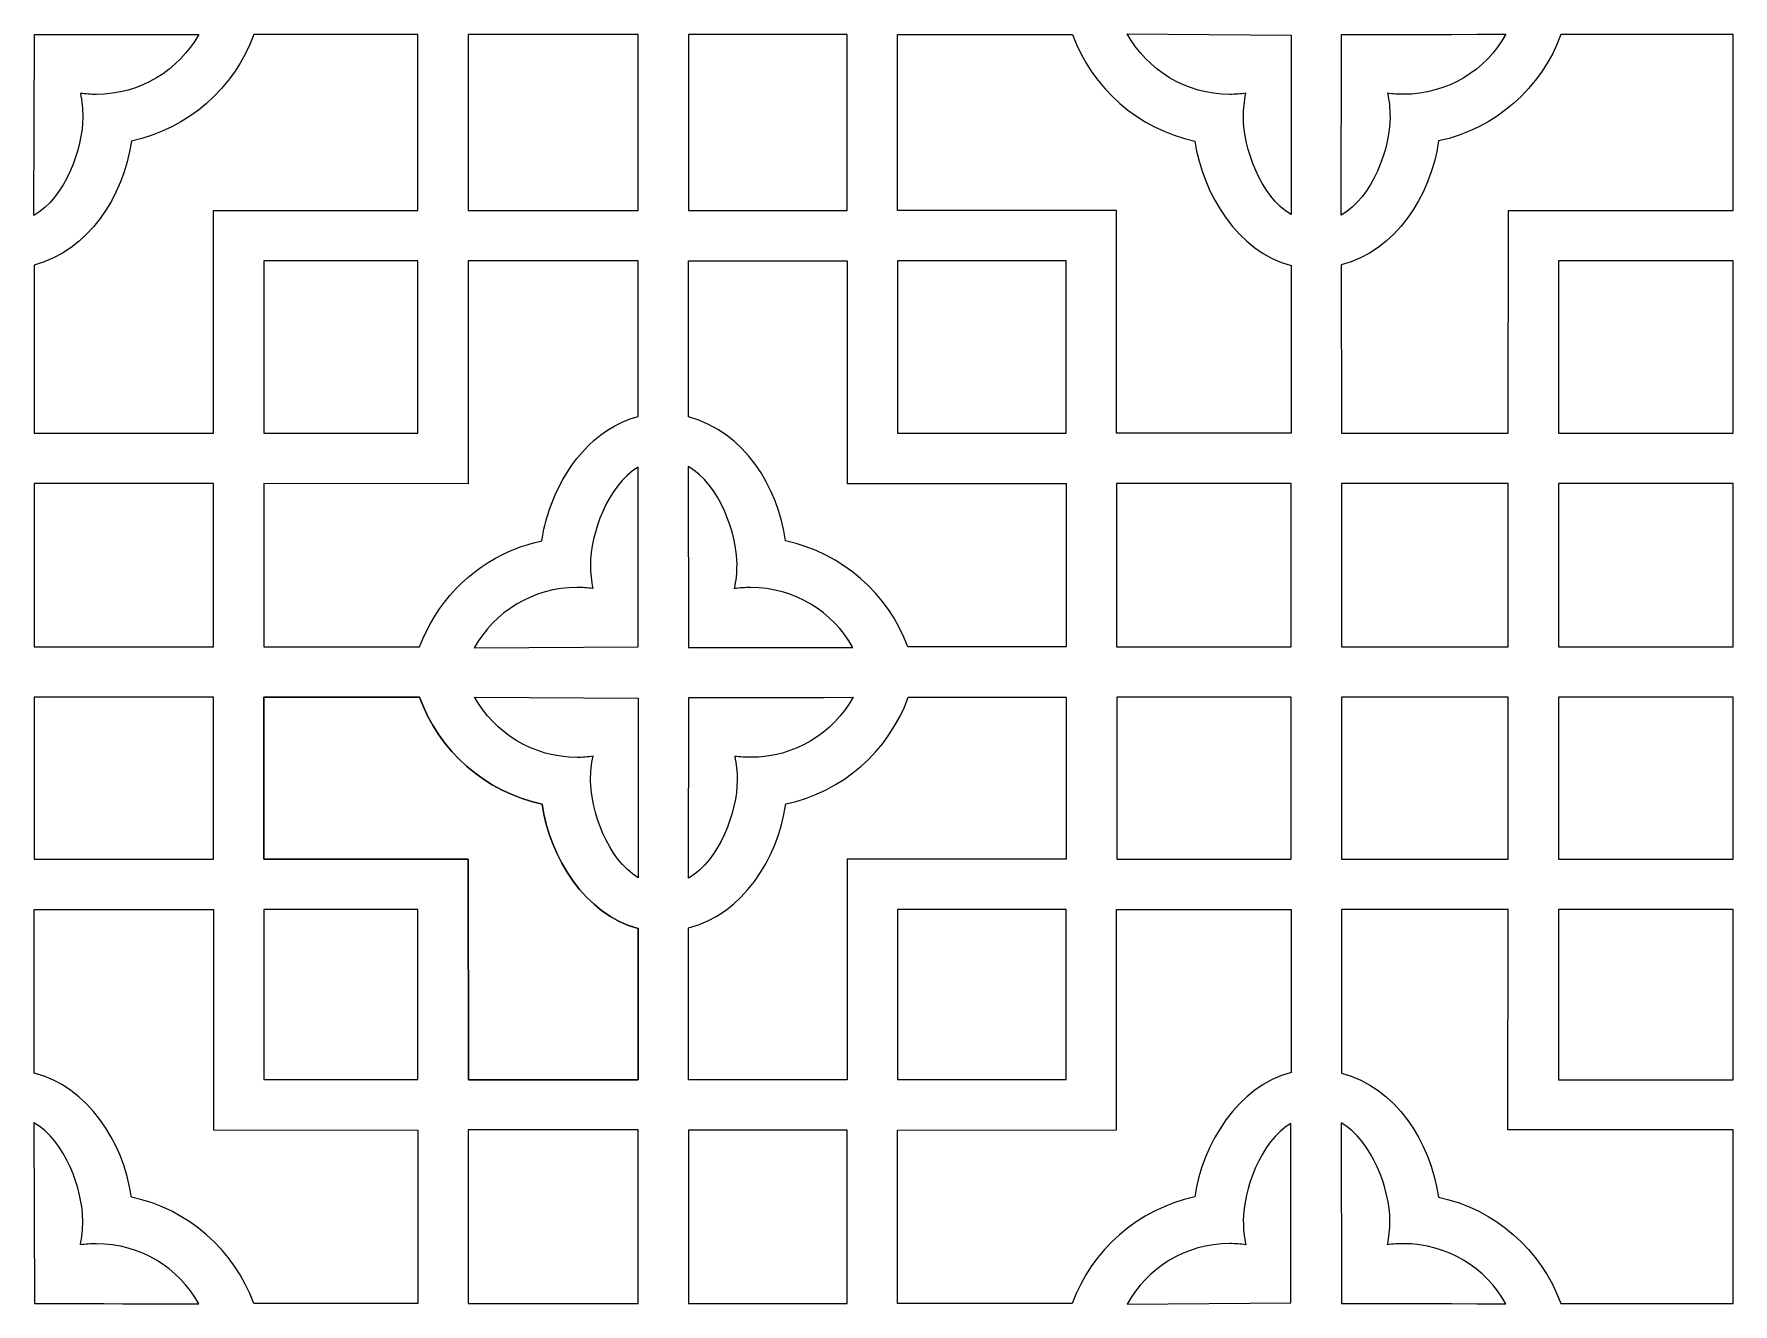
# Model space of a CAD drawing. Header units: centimetres. Extents: x -107 to 107, y -90 to 90.
# Drawn here: x -54.6 to -3.9, y -38.6 to -0.8 of the extents above; entities that cross this region are included whole.
import ezdxf

# ---------------------------------------------------------------- set-up
doc = ezdxf.new("R2010")
doc.units = ezdxf.units.CM
doc.header["$MEASUREMENT"] = 0
doc.layers.add('layer 1', color=7, linetype='Continuous')

msp = doc.modelspace()

# ---------------------------------------------------------------- linework, layer by layer
at = {"layer": 'layer 1', "color": 225, "lineweight": 9}
for points, knots in [([(-49.63854, -0.77427), (-54.54281, -0.77942), (-54.54281, -0.77942), (-54.54281, -0.77942), (-54.54281, -0.77942), (-54.54281, -0.77942), (-54.55352, -6.17065), (-54.55352, -6.17065), (-54.55352, -6.17065), (-53.6183, -5.64094), (-53.09675, -4.17142), (-53.09675, -3.24196), (-53.09675, -3.24196), (-53.09675, -2.99871), (-53.1216, -2.76125), (-53.16886, -2.53195), (-53.16886, -2.53195), (-53.01319, -2.55313), (-52.85428, -2.56407), (-52.69282, -2.56407), (-52.69282, -2.56407), (-51.37768, -2.56407), (-50.2366, -1.84705), (-49.63854, -0.77427)], [0, 0, 0, 0, 0.14285714, 0.14285714, 0.14285714, 0.14285714, 0.28571429, 0.28571429, 0.28571429, 0.28571429, 0.42857143, 0.42857143, 0.42857143, 0.42857143, 0.57142857, 0.57142857, 0.57142857, 0.57142857, 0.71428571, 0.71428571, 0.71428571, 0.71428571, 1, 1, 1, 1]), ([(-54.54672, -7.65148), (-52.9392, -7.23435), (-51.88453, -5.61501), (-51.64752, -3.95457), (-51.64752, -3.95457), (-49.95562, -3.59458), (-48.57997, -2.37847), (-47.9957, -0.78145), (-47.9957, -0.78145), (-47.9957, -0.78145), (-43.10043, -0.7816), (-43.10043, -0.7816), (-43.10043, -0.7816), (-43.10043, -0.7816), (-43.10043, -6.02809), (-43.10043, -6.02809), (-43.10043, -6.02809), (-43.10043, -6.02809), (-49.19709, -6.02663), (-49.19709, -6.02663), (-49.19709, -6.02663), (-49.20317, -8.2409), (-49.19913, -10.45553), (-49.19744, -12.66985), (-49.19744, -12.66985), (-49.19744, -12.66985), (-54.54672, -12.66985), (-54.54672, -12.66985), (-54.54672, -12.66985), (-54.54672, -12.66985), (-54.54672, -7.65148), (-54.54672, -7.65148)], [0, 0, 0, 0, 0.11111111, 0.11111111, 0.11111111, 0.11111111, 0.22222222, 0.22222222, 0.22222222, 0.22222222, 0.33333333, 0.33333333, 0.33333333, 0.33333333, 0.44444444, 0.44444444, 0.44444444, 0.44444444, 0.55555556, 0.55555556, 0.55555556, 0.55555556, 0.66666667, 0.66666667, 0.66666667, 0.66666667, 0.77777778, 0.77777778, 0.77777778, 0.77777778, 1, 1, 1, 1]), ([(-36.52557, -6.02686), (-36.52557, -6.02686), (-41.60009, -6.02686), (-41.60009, -6.02686), (-41.60009, -6.02686), (-41.60009, -6.02686), (-41.60009, -0.7817), (-41.60009, -0.7817), (-41.60009, -0.7817), (-41.60009, -0.7817), (-36.52557, -0.7817), (-36.52557, -0.7817), (-36.52557, -0.7817), (-36.52557, -0.7817), (-36.52557, -6.02686), (-36.52557, -6.02686)], [0, 0, 0, 0, 0.2, 0.2, 0.2, 0.2, 0.4, 0.4, 0.4, 0.4, 0.6, 0.6, 0.6, 0.6, 1, 1, 1, 1]), ([(-30.29265, -6.02659), (-30.29265, -6.02659), (-35.02567, -6.02659), (-35.02567, -6.02659), (-35.02567, -6.02659), (-35.02567, -6.02659), (-35.02567, -0.7816), (-35.02567, -0.7816), (-35.02567, -0.7816), (-35.02567, -0.7816), (-30.29265, -0.7816), (-30.29265, -0.7816), (-30.29265, -0.7816), (-30.29265, -0.7816), (-30.29265, -6.02659), (-30.29265, -6.02659)], [0, 0, 0, 0, 0.2, 0.2, 0.2, 0.2, 0.4, 0.4, 0.4, 0.4, 0.6, 0.6, 0.6, 0.6, 1, 1, 1, 1]), ([(-23.57342, -0.78145), (-23.57342, -0.78145), (-28.79318, -0.78197), (-28.79318, -0.78197), (-28.79318, -0.78197), (-28.79318, -0.78197), (-28.79433, -6.0267), (-28.79433, -6.0267), (-28.79433, -6.0267), (-28.79433, -6.0267), (-22.25676, -6.02766), (-22.25676, -6.02766), (-22.25676, -6.02766), (-22.25676, -6.02766), (-22.25962, -12.66977), (-22.25962, -12.66977), (-22.25962, -12.66977), (-22.25962, -12.66977), (-17.05001, -12.66977), (-17.05001, -12.66977), (-17.05001, -12.66977), (-17.05001, -12.66977), (-17.05001, -7.66332), (-17.05001, -7.66332), (-17.05001, -7.66332), (-18.62615, -7.25989), (-19.69567, -5.53873), (-19.92194, -3.95356), (-19.92194, -3.95356), (-21.61349, -3.59364), (-22.98893, -2.37797), (-23.57342, -0.78145)], [0, 0, 0, 0, 0.11111111, 0.11111111, 0.11111111, 0.11111111, 0.22222222, 0.22222222, 0.22222222, 0.22222222, 0.33333333, 0.33333333, 0.33333333, 0.33333333, 0.44444444, 0.44444444, 0.44444444, 0.44444444, 0.55555556, 0.55555556, 0.55555556, 0.55555556, 0.66666667, 0.66666667, 0.66666667, 0.66666667, 0.77777778, 0.77777778, 0.77777778, 0.77777778, 1, 1, 1, 1]), ([(-17.05286, -6.14965), (-17.05285, -0.79304), (-17.05285, -0.79304), (-17.05285, -0.79304), (-17.05285, -0.79304), (-17.05285, -0.79304), (-21.93722, -0.762), (-21.93722, -0.762), (-21.93722, -0.762), (-21.33955, -1.83616), (-20.1928, -2.56306), (-18.87664, -2.56306), (-18.87664, -2.56306), (-18.71518, -2.56306), (-18.55627, -2.55212), (-18.4006, -2.53094), (-18.4006, -2.53094), (-18.44786, -2.76024), (-18.47271, -2.99771), (-18.47271, -3.24095), (-18.47271, -3.24095), (-18.47271, -4.15382), (-17.96584, -5.6049), (-17.05286, -6.14965)], [0, 0, 0, 0, 0.14285714, 0.14285714, 0.14285714, 0.14285714, 0.28571429, 0.28571429, 0.28571429, 0.28571429, 0.42857143, 0.42857143, 0.42857143, 0.42857143, 0.57142857, 0.57142857, 0.57142857, 0.57142857, 0.71428571, 0.71428571, 0.71428571, 0.71428571, 1, 1, 1, 1]), ([(-10.64202, -0.77077), (-15.54629, -0.77592), (-15.54629, -0.77592), (-15.54629, -0.77592), (-15.54629, -0.77592), (-15.54629, -0.77592), (-15.557, -6.16715), (-15.557, -6.16715), (-15.557, -6.16715), (-14.62178, -5.63744), (-14.10023, -4.16792), (-14.10023, -3.23846), (-14.10023, -3.23846), (-14.10023, -2.99521), (-14.12508, -2.75775), (-14.17234, -2.52845), (-14.17234, -2.52845), (-14.01667, -2.54963), (-13.85776, -2.56057), (-13.6963, -2.56057), (-13.6963, -2.56057), (-12.38116, -2.56057), (-11.24008, -1.84355), (-10.64202, -0.77077)], [0, 0, 0, 0, 0.14285714, 0.14285714, 0.14285714, 0.14285714, 0.28571429, 0.28571429, 0.28571429, 0.28571429, 0.42857143, 0.42857143, 0.42857143, 0.42857143, 0.57142857, 0.57142857, 0.57142857, 0.57142857, 0.71428571, 0.71428571, 0.71428571, 0.71428571, 1, 1, 1, 1]), ([(-15.55285, -7.64858), (-13.94533, -7.23145), (-12.88801, -5.61151), (-12.651, -3.95107), (-12.651, -3.95107), (-10.96034, -3.59134), (-9.58562, -2.37724), (-9.00064, -0.78197), (-9.00064, -0.78197), (-9.00064, -0.78197), (-3.86761, -0.78197), (-3.86761, -0.78197), (-3.86761, -0.78197), (-3.86761, -0.78197), (-3.86761, -6.02686), (-3.86761, -6.02686), (-3.86761, -6.02686), (-3.86761, -6.02686), (-10.57009, -6.02723), (-10.57009, -6.02723), (-10.57009, -6.02723), (-10.57009, -6.02723), (-10.57503, -12.66959), (-10.57503, -12.66959), (-10.57503, -12.66959), (-10.57503, -12.66959), (-15.5505, -12.66959), (-15.5505, -12.66959), (-15.5505, -12.66959), (-15.5505, -12.66959), (-15.55285, -7.64858), (-15.55285, -7.64858)], [0, 0, 0, 0, 0.11111111, 0.11111111, 0.11111111, 0.11111111, 0.22222222, 0.22222222, 0.22222222, 0.22222222, 0.33333333, 0.33333333, 0.33333333, 0.33333333, 0.44444444, 0.44444444, 0.44444444, 0.44444444, 0.55555556, 0.55555556, 0.55555556, 0.55555556, 0.66666667, 0.66666667, 0.66666667, 0.66666667, 0.77777778, 0.77777778, 0.77777778, 0.77777778, 1, 1, 1, 1]), ([(-43.10044, -12.66985), (-43.10044, -12.66985), (-47.69481, -12.66985), (-47.69481, -12.66985), (-47.69481, -12.66985), (-47.69481, -12.66985), (-47.69481, -7.52755), (-47.69481, -7.52755), (-47.69481, -7.52755), (-47.69481, -7.52755), (-43.10044, -7.52755), (-43.10044, -7.52755), (-43.10044, -7.52755), (-43.10044, -7.52755), (-43.10044, -12.66985), (-43.10044, -12.66985)], [0, 0, 0, 0, 0.2, 0.2, 0.2, 0.2, 0.4, 0.4, 0.4, 0.4, 0.6, 0.6, 0.6, 0.6, 1, 1, 1, 1]), ([(-41.60009, -14.17581), (-41.60009, -14.17581), (-41.60009, -7.52765), (-41.60009, -7.52765), (-41.60009, -7.52765), (-41.60009, -7.52765), (-36.52585, -7.52765), (-36.52585, -7.52765), (-36.52585, -7.52765), (-36.52585, -7.52765), (-36.52585, -12.16762), (-36.52585, -12.16762), (-36.52585, -12.16762), (-37.85121, -12.50632), (-38.76401, -13.72877), (-39.18132, -14.9617), (-39.18132, -14.9617), (-39.18132, -14.9617), (-39.18132, -14.96171), (-39.18132, -14.96171), (-39.18132, -14.96171), (-39.28401, -15.2651), (-39.35832, -15.57374), (-39.40166, -15.87738), (-39.40166, -15.87738), (-39.72059, -15.94524), (-40.02825, -16.04351), (-40.32152, -16.16903), (-40.32152, -16.16903), (-41.58037, -16.7078), (-42.57356, -17.74842), (-43.04933, -19.03916), (-43.04933, -19.03916), (-43.04933, -19.03916), (-47.69447, -19.03862), (-47.69447, -19.03862), (-47.69447, -19.03862), (-47.69447, -19.03862), (-47.69447, -14.17041), (-47.69447, -14.17041), (-47.69447, -14.17041), (-47.69447, -14.17041), (-41.60009, -14.17581), (-41.60009, -14.17581)], [0, 0, 0, 0, 0.08333333, 0.08333333, 0.08333333, 0.08333333, 0.16666667, 0.16666667, 0.16666667, 0.16666667, 0.25, 0.25, 0.25, 0.25, 0.33333333, 0.33333333, 0.33333333, 0.33333333, 0.41666667, 0.41666667, 0.41666667, 0.41666667, 0.5, 0.5, 0.5, 0.5, 0.58333333, 0.58333333, 0.58333333, 0.58333333, 0.66666667, 0.66666667, 0.66666667, 0.66666667, 0.75, 0.75, 0.75, 0.75, 0.83333333, 0.83333333, 0.83333333, 0.83333333, 1, 1, 1, 1]), ([(-35.02655, -12.184), (-33.34865, -12.63266), (-32.36252, -14.25589), (-32.13072, -15.87987), (-32.13072, -15.87987), (-30.44359, -16.23885), (-29.07087, -17.4491), (-28.48381, -19.03945), (-28.48381, -19.03945), (-28.48381, -19.03945), (-23.76105, -19.03945), (-23.76105, -19.03945), (-23.76105, -19.03945), (-23.76105, -19.03945), (-23.76105, -14.16947), (-23.76105, -14.16947), (-23.76105, -14.16947), (-23.76105, -14.16947), (-30.2934, -14.16985), (-30.2934, -14.16985), (-30.2934, -14.16985), (-30.2934, -14.16985), (-30.29317, -7.52701), (-30.29317, -7.52701), (-30.29317, -7.52701), (-30.29317, -7.52701), (-35.02674, -7.52701), (-35.02674, -7.52701), (-35.02674, -7.52701), (-35.02674, -7.52701), (-35.02655, -12.184), (-35.02655, -12.184)], [0, 0, 0, 0, 0.11111111, 0.11111111, 0.11111111, 0.11111111, 0.22222222, 0.22222222, 0.22222222, 0.22222222, 0.33333333, 0.33333333, 0.33333333, 0.33333333, 0.44444444, 0.44444444, 0.44444444, 0.44444444, 0.55555556, 0.55555556, 0.55555556, 0.55555556, 0.66666667, 0.66666667, 0.66666667, 0.66666667, 0.77777778, 0.77777778, 0.77777778, 0.77777778, 1, 1, 1, 1]), ([(-23.75953, -12.66977), (-23.75953, -12.66977), (-28.79381, -12.66977), (-28.79381, -12.66977), (-28.79381, -12.66977), (-28.79381, -12.66977), (-28.79381, -7.52765), (-28.79381, -7.52765), (-28.79381, -7.52765), (-28.79381, -7.52765), (-23.75953, -7.52765), (-23.75953, -7.52765), (-23.75953, -7.52765), (-23.75953, -7.52765), (-23.75953, -12.66977), (-23.75953, -12.66977)], [0, 0, 0, 0, 0.2, 0.2, 0.2, 0.2, 0.4, 0.4, 0.4, 0.4, 0.6, 0.6, 0.6, 0.6, 1, 1, 1, 1]), ([(-3.86761, -12.66977), (-3.86761, -12.66977), (-9.07476, -12.66977), (-9.07476, -12.66977), (-9.07476, -12.66977), (-9.07476, -12.66977), (-9.07476, -7.5269), (-9.07476, -7.5269), (-9.07476, -7.5269), (-9.07476, -7.5269), (-3.86761, -7.5269), (-3.86761, -7.5269), (-3.86761, -7.5269), (-3.86761, -7.5269), (-3.86761, -12.66977), (-3.86761, -12.66977)], [0, 0, 0, 0, 0.2, 0.2, 0.2, 0.2, 0.4, 0.4, 0.4, 0.4, 0.6, 0.6, 0.6, 0.6, 1, 1, 1, 1]), ([(-36.53258, -13.68129), (-36.53257, -19.0379), (-36.53257, -19.0379), (-36.53257, -19.0379), (-36.53257, -19.0379), (-36.53257, -19.0379), (-41.41694, -19.06894), (-41.41694, -19.06894), (-41.41694, -19.06894), (-40.81927, -17.99478), (-39.67252, -17.26788), (-38.35636, -17.26788), (-38.35636, -17.26788), (-38.1949, -17.26788), (-38.03599, -17.27882), (-37.88032, -17.3), (-37.88032, -17.3), (-37.92758, -17.0707), (-37.95243, -16.83323), (-37.95243, -16.58999), (-37.95243, -16.58999), (-37.95243, -15.67712), (-37.44556, -14.22604), (-36.53258, -13.68129)], [0, 0, 0, 0, 0.14285714, 0.14285714, 0.14285714, 0.14285714, 0.28571429, 0.28571429, 0.28571429, 0.28571429, 0.42857143, 0.42857143, 0.42857143, 0.42857143, 0.57142857, 0.57142857, 0.57142857, 0.57142857, 0.71428571, 0.71428571, 0.71428571, 0.71428571, 1, 1, 1, 1]), ([(-30.12174, -19.06017), (-35.02601, -19.05502), (-35.02601, -19.05502), (-35.02601, -19.05502), (-35.02601, -19.05502), (-35.02601, -19.05502), (-35.03672, -13.66379), (-35.03672, -13.66379), (-35.03672, -13.66379), (-34.1015, -14.1935), (-33.57995, -15.66302), (-33.57995, -16.59248), (-33.57995, -16.59248), (-33.57995, -16.83573), (-33.6048, -17.07319), (-33.65206, -17.30249), (-33.65206, -17.30249), (-33.49639, -17.28131), (-33.33748, -17.27037), (-33.17602, -17.27037), (-33.17602, -17.27037), (-31.86088, -17.27037), (-30.7198, -17.98739), (-30.12174, -19.06017)], [0, 0, 0, 0, 0.14285714, 0.14285714, 0.14285714, 0.14285714, 0.28571429, 0.28571429, 0.28571429, 0.28571429, 0.42857143, 0.42857143, 0.42857143, 0.42857143, 0.57142857, 0.57142857, 0.57142857, 0.57142857, 0.71428571, 0.71428571, 0.71428571, 0.71428571, 1, 1, 1, 1]), ([(-49.20137, -19.03969), (-49.20137, -19.03969), (-54.54672, -19.03969), (-54.54672, -19.03969), (-54.54672, -19.03969), (-54.54672, -19.03969), (-54.54672, -14.16947), (-54.54672, -14.16947), (-54.54672, -14.16947), (-54.54672, -14.16947), (-49.20137, -14.16947), (-49.20137, -14.16947), (-49.20137, -14.16947), (-49.20137, -14.16947), (-49.20137, -19.03969), (-49.20137, -19.03969)], [0, 0, 0, 0, 0.2, 0.2, 0.2, 0.2, 0.4, 0.4, 0.4, 0.4, 0.6, 0.6, 0.6, 0.6, 1, 1, 1, 1]), ([(-17.05001, -19.03945), (-17.05001, -19.03945), (-22.25913, -19.03945), (-22.25913, -19.03945), (-22.25913, -19.03945), (-22.25913, -19.03945), (-22.25913, -14.16947), (-22.25913, -14.16947), (-22.25913, -14.16947), (-22.25913, -14.16947), (-17.05001, -14.16947), (-17.05001, -14.16947), (-17.05001, -14.16947), (-17.05001, -14.16947), (-17.05001, -19.03945), (-17.05001, -19.03945)], [0, 0, 0, 0, 0.2, 0.2, 0.2, 0.2, 0.4, 0.4, 0.4, 0.4, 0.6, 0.6, 0.6, 0.6, 1, 1, 1, 1]), ([(-10.57865, -19.04077), (-10.57865, -19.04077), (-15.54996, -19.04077), (-15.54996, -19.04077), (-15.54996, -19.04077), (-15.54996, -19.04077), (-15.54996, -14.16947), (-15.54996, -14.16947), (-15.54996, -14.16947), (-15.54996, -14.16947), (-10.57865, -14.16947), (-10.57865, -14.16947), (-10.57865, -14.16947), (-10.57865, -14.16947), (-10.57865, -19.04077), (-10.57865, -19.04077)], [0, 0, 0, 0, 0.2, 0.2, 0.2, 0.2, 0.4, 0.4, 0.4, 0.4, 0.6, 0.6, 0.6, 0.6, 1, 1, 1, 1]), ([(-3.86761, -19.03969), (-3.86761, -19.03969), (-9.07209, -19.03969), (-9.07209, -19.03969), (-9.07209, -19.03969), (-9.07209, -19.03969), (-9.07209, -14.16947), (-9.07209, -14.16947), (-9.07209, -14.16947), (-9.07209, -14.16947), (-3.86761, -14.16947), (-3.86761, -14.16947), (-3.86761, -14.16947), (-3.86761, -14.16947), (-3.86761, -19.03969), (-3.86761, -19.03969)], [0, 0, 0, 0, 0.2, 0.2, 0.2, 0.2, 0.4, 0.4, 0.4, 0.4, 0.6, 0.6, 0.6, 0.6, 1, 1, 1, 1]), ([(-49.20137, -25.37309), (-49.20137, -25.37309), (-54.54646, -25.37309), (-54.54646, -25.37309), (-54.54646, -25.37309), (-54.54646, -25.37309), (-54.54646, -20.54033), (-54.54646, -20.54033), (-54.54646, -20.54033), (-54.54646, -20.54033), (-49.20137, -20.54033), (-49.20137, -20.54033), (-49.20137, -20.54033), (-49.20137, -20.54033), (-49.20137, -25.37309), (-49.20137, -25.37309)], [0, 0, 0, 0, 0.2, 0.2, 0.2, 0.2, 0.4, 0.4, 0.4, 0.4, 0.6, 0.6, 0.6, 0.6, 1, 1, 1, 1]), ([(-17.05001, -25.37309), (-17.05001, -25.37309), (-22.25449, -25.37309), (-22.25449, -25.37309), (-22.25449, -25.37309), (-22.25449, -25.37309), (-22.25449, -20.53961), (-22.25449, -20.53961), (-22.25449, -20.53961), (-22.25449, -20.53961), (-17.05001, -20.53961), (-17.05001, -20.53961), (-17.05001, -20.53961), (-17.05001, -20.53961), (-17.05001, -25.37309), (-17.05001, -25.37309)], [0, 0, 0, 0, 0.2, 0.2, 0.2, 0.2, 0.4, 0.4, 0.4, 0.4, 0.6, 0.6, 0.6, 0.6, 1, 1, 1, 1]), ([(-10.57504, -25.37361), (-10.57504, -25.37361), (-15.5495, -25.37361), (-15.5495, -25.37361), (-15.5495, -25.37361), (-15.5495, -25.37361), (-15.5495, -20.53907), (-15.5495, -20.53907), (-15.5495, -20.53907), (-15.5495, -20.53907), (-10.57504, -20.53907), (-10.57504, -20.53907), (-10.57504, -20.53907), (-10.57504, -20.53907), (-10.57504, -25.37361), (-10.57504, -25.37361)], [0, 0, 0, 0, 0.2, 0.2, 0.2, 0.2, 0.4, 0.4, 0.4, 0.4, 0.6, 0.6, 0.6, 0.6, 1, 1, 1, 1]), ([(-3.86761, -25.37309), (-3.86761, -25.37309), (-9.07209, -25.37309), (-9.07209, -25.37309), (-9.07209, -25.37309), (-9.07209, -25.37309), (-9.07209, -20.53961), (-9.07209, -20.53961), (-9.07209, -20.53961), (-9.07209, -20.53961), (-3.86761, -20.53961), (-3.86761, -20.53961), (-3.86761, -20.53961), (-3.86761, -20.53961), (-3.86761, -25.37309), (-3.86761, -25.37309)], [0, 0, 0, 0, 0.2, 0.2, 0.2, 0.2, 0.4, 0.4, 0.4, 0.4, 0.6, 0.6, 0.6, 0.6, 1, 1, 1, 1]), ([(-49.20137, -26.87322), (-49.20137, -26.87322), (-54.54668, -26.87322), (-54.54668, -26.87322), (-54.54668, -26.87322), (-54.54668, -26.87322), (-54.5494, -31.75157), (-54.5494, -31.75157), (-54.5494, -31.75157), (-52.94188, -32.1687), (-51.88456, -33.78864), (-51.64755, -35.44908), (-51.64755, -35.44908), (-49.95531, -35.80914), (-48.57944, -37.02568), (-47.99538, -38.62317), (-47.99538, -38.62317), (-47.99538, -38.62317), (-43.10071, -38.62333), (-43.10071, -38.62333), (-43.10071, -38.62333), (-43.10071, -38.62333), (-43.10071, -33.44866), (-43.10071, -33.44866), (-43.10071, -33.44866), (-43.10071, -33.44866), (-49.19763, -33.4473), (-49.19763, -33.4473), (-49.19763, -33.4473), (-49.19763, -33.4473), (-49.20137, -26.87322), (-49.20137, -26.87322)], [0, 0, 0, 0, 0.11111111, 0.11111111, 0.11111111, 0.11111111, 0.22222222, 0.22222222, 0.22222222, 0.22222222, 0.33333333, 0.33333333, 0.33333333, 0.33333333, 0.44444444, 0.44444444, 0.44444444, 0.44444444, 0.55555556, 0.55555556, 0.55555556, 0.55555556, 0.66666667, 0.66666667, 0.66666667, 0.66666667, 0.77777778, 0.77777778, 0.77777778, 0.77777778, 1, 1, 1, 1]), ([(-43.10043, -31.94638), (-43.10043, -31.94638), (-47.69481, -31.94638), (-47.69481, -31.94638), (-47.69481, -31.94638), (-47.69481, -31.94638), (-47.69481, -26.87265), (-47.69481, -26.87265), (-47.69481, -26.87265), (-47.69481, -26.87265), (-43.10043, -26.87265), (-43.10043, -26.87265), (-43.10043, -26.87265), (-43.10043, -26.87265), (-43.10043, -31.94638), (-43.10043, -31.94638)], [0, 0, 0, 0, 0.2, 0.2, 0.2, 0.2, 0.4, 0.4, 0.4, 0.4, 0.6, 0.6, 0.6, 0.6, 1, 1, 1, 1]), ([(-17.05001, -31.73566), (-17.05001, -31.73566), (-17.05001, -26.87268), (-17.05001, -26.87268), (-17.05001, -26.87268), (-17.05001, -26.87268), (-22.25918, -26.87268), (-22.25918, -26.87268), (-22.25918, -26.87268), (-22.25918, -26.87268), (-22.25877, -33.44696), (-22.25877, -33.44696), (-22.25877, -33.44696), (-22.25877, -33.44696), (-28.79317, -33.44961), (-28.79317, -33.44961), (-28.79317, -33.44961), (-28.79317, -33.44961), (-28.79317, -38.62521), (-28.79317, -38.62521), (-28.79317, -38.62521), (-28.79317, -38.62521), (-23.57969, -38.62317), (-23.57969, -38.62317), (-23.57969, -38.62317), (-22.99638, -37.02386), (-21.6197, -35.80577), (-19.92615, -35.44542), (-19.92615, -35.44542), (-19.69988, -33.86025), (-18.62615, -32.13909), (-17.05001, -31.73566)], [0, 0, 0, 0, 0.11111111, 0.11111111, 0.11111111, 0.11111111, 0.22222222, 0.22222222, 0.22222222, 0.22222222, 0.33333333, 0.33333333, 0.33333333, 0.33333333, 0.44444444, 0.44444444, 0.44444444, 0.44444444, 0.55555556, 0.55555556, 0.55555556, 0.55555556, 0.66666667, 0.66666667, 0.66666667, 0.66666667, 0.77777778, 0.77777778, 0.77777778, 0.77777778, 1, 1, 1, 1]), ([(-23.76105, -31.9465), (-23.76105, -31.9465), (-28.79306, -31.9465), (-28.79306, -31.9465), (-28.79306, -31.9465), (-28.79306, -31.9465), (-28.79306, -26.87241), (-28.79306, -26.87241), (-28.79306, -26.87241), (-28.79306, -26.87241), (-23.76105, -26.87241), (-23.76105, -26.87241), (-23.76105, -26.87241), (-23.76105, -26.87241), (-23.76105, -31.9465), (-23.76105, -31.9465)], [0, 0, 0, 0, 0.2, 0.2, 0.2, 0.2, 0.4, 0.4, 0.4, 0.4, 0.6, 0.6, 0.6, 0.6, 1, 1, 1, 1]), ([(-15.54992, -31.7522), (-15.54992, -31.7522), (-15.54992, -26.87241), (-15.54992, -26.87241), (-15.54992, -26.87241), (-15.54992, -26.87241), (-10.57865, -26.87241), (-10.57865, -26.87241), (-10.57865, -26.87241), (-10.57865, -26.87241), (-10.58079, -33.44683), (-10.58079, -33.44683), (-10.58079, -33.44683), (-10.58079, -33.44683), (-3.86761, -33.44666), (-3.86761, -33.44666), (-3.86761, -33.44666), (-3.86761, -33.44666), (-3.86761, -38.62521), (-3.86761, -38.62521), (-3.86761, -38.62521), (-3.86761, -38.62521), (-9.00187, -38.62521), (-9.00187, -38.62521), (-9.00187, -38.62521), (-9.58526, -37.02615), (-10.96183, -35.80821), (-12.65521, -35.44791), (-12.65521, -35.44791), (-12.89222, -33.78747), (-13.9424, -32.16933), (-15.54992, -31.7522)], [0, 0, 0, 0, 0.11111111, 0.11111111, 0.11111111, 0.11111111, 0.22222222, 0.22222222, 0.22222222, 0.22222222, 0.33333333, 0.33333333, 0.33333333, 0.33333333, 0.44444444, 0.44444444, 0.44444444, 0.44444444, 0.55555556, 0.55555556, 0.55555556, 0.55555556, 0.66666667, 0.66666667, 0.66666667, 0.66666667, 0.77777778, 0.77777778, 0.77777778, 0.77777778, 1, 1, 1, 1]), ([(-3.86761, -31.9471), (-3.86761, -31.9471), (-9.07209, -31.9471), (-9.07209, -31.9471), (-9.07209, -31.9471), (-9.07209, -31.9471), (-9.07209, -26.87268), (-9.07209, -26.87268), (-9.07209, -26.87268), (-9.07209, -26.87268), (-3.86761, -26.87268), (-3.86761, -26.87268), (-3.86761, -26.87268), (-3.86761, -26.87268), (-3.86761, -31.9471), (-3.86761, -31.9471)], [0, 0, 0, 0, 0.2, 0.2, 0.2, 0.2, 0.4, 0.4, 0.4, 0.4, 0.6, 0.6, 0.6, 0.6, 1, 1, 1, 1]), ([(-49.63857, -38.62938), (-54.54284, -38.62423), (-54.54284, -38.62423), (-54.54284, -38.62423), (-54.54284, -38.62423), (-54.54284, -38.62423), (-54.55355, -33.233), (-54.55355, -33.233), (-54.55355, -33.233), (-53.61833, -33.76271), (-53.09678, -35.23223), (-53.09678, -36.16169), (-53.09678, -36.16169), (-53.09678, -36.40494), (-53.12163, -36.6424), (-53.16889, -36.8717), (-53.16889, -36.8717), (-53.01322, -36.85052), (-52.85431, -36.83958), (-52.69285, -36.83958), (-52.69285, -36.83958), (-51.37771, -36.83958), (-50.23663, -37.5566), (-49.63857, -38.62938)], [0, 0, 0, 0, 0.14285714, 0.14285714, 0.14285714, 0.14285714, 0.28571429, 0.28571429, 0.28571429, 0.28571429, 0.42857143, 0.42857143, 0.42857143, 0.42857143, 0.57142857, 0.57142857, 0.57142857, 0.57142857, 0.71428571, 0.71428571, 0.71428571, 0.71428571, 1, 1, 1, 1]), ([(-36.53254, -38.62521), (-36.53254, -38.62521), (-41.6008, -38.62521), (-41.6008, -38.62521), (-41.6008, -38.62521), (-41.6008, -38.62521), (-41.6008, -33.44665), (-41.6008, -33.44665), (-41.6008, -33.44665), (-41.6008, -33.44665), (-36.53254, -33.44665), (-36.53254, -33.44665), (-36.53254, -33.44665), (-36.53254, -33.44665), (-36.53254, -38.62521), (-36.53254, -38.62521)], [0, 0, 0, 0, 0.2, 0.2, 0.2, 0.2, 0.4, 0.4, 0.4, 0.4, 0.6, 0.6, 0.6, 0.6, 1, 1, 1, 1]), ([(-30.29318, -38.62521), (-30.29318, -38.62521), (-35.02563, -38.62521), (-35.02563, -38.62521), (-35.02563, -38.62521), (-35.02563, -38.62521), (-35.02563, -33.44774), (-35.02563, -33.44774), (-35.02563, -33.44774), (-35.02563, -33.44774), (-30.29318, -33.44774), (-30.29318, -33.44774), (-30.29318, -33.44774), (-30.29318, -33.44774), (-30.29318, -38.62521), (-30.29318, -38.62521)], [0, 0, 0, 0, 0.2, 0.2, 0.2, 0.2, 0.4, 0.4, 0.4, 0.4, 0.6, 0.6, 0.6, 0.6, 1, 1, 1, 1]), ([(-17.05707, -33.24933), (-17.05706, -38.60594), (-17.05706, -38.60594), (-17.05706, -38.60594), (-17.05706, -38.60594), (-17.05706, -38.60594), (-21.94143, -38.63698), (-21.94143, -38.63698), (-21.94143, -38.63698), (-21.34376, -37.56282), (-20.19701, -36.83592), (-18.88085, -36.83592), (-18.88085, -36.83592), (-18.71939, -36.83592), (-18.56048, -36.84686), (-18.40481, -36.86804), (-18.40481, -36.86804), (-18.45207, -36.63874), (-18.47692, -36.40127), (-18.47692, -36.15803), (-18.47692, -36.15803), (-18.47692, -35.24516), (-17.97005, -33.79408), (-17.05707, -33.24933)], [0, 0, 0, 0, 0.14285714, 0.14285714, 0.14285714, 0.14285714, 0.28571429, 0.28571429, 0.28571429, 0.28571429, 0.42857143, 0.42857143, 0.42857143, 0.42857143, 0.57142857, 0.57142857, 0.57142857, 0.57142857, 0.71428571, 0.71428571, 0.71428571, 0.71428571, 1, 1, 1, 1]), ([(-10.64623, -38.62821), (-15.5505, -38.62306), (-15.5505, -38.62306), (-15.5505, -38.62306), (-15.5505, -38.62306), (-15.5505, -38.62306), (-15.56121, -33.23183), (-15.56121, -33.23183), (-15.56121, -33.23183), (-14.62599, -33.76154), (-14.10444, -35.23106), (-14.10444, -36.16052), (-14.10444, -36.16052), (-14.10444, -36.40377), (-14.12929, -36.64123), (-14.17655, -36.87053), (-14.17655, -36.87053), (-14.02088, -36.84935), (-13.86197, -36.83841), (-13.70051, -36.83841), (-13.70051, -36.83841), (-12.38537, -36.83841), (-11.24429, -37.55543), (-10.64623, -38.62821)], [0, 0, 0, 0, 0.14285714, 0.14285714, 0.14285714, 0.14285714, 0.28571429, 0.28571429, 0.28571429, 0.28571429, 0.42857143, 0.42857143, 0.42857143, 0.42857143, 0.57142857, 0.57142857, 0.57142857, 0.57142857, 0.71428571, 0.71428571, 0.71428571, 0.71428571, 1, 1, 1, 1])]:
    msp.add_open_spline(points, degree=3, knots=knots, dxfattribs=at)
at = {"layer": 'layer 1', "color": 225}
for points, knots in [([(-36.5283, -27.43614), (-38.10444, -27.03271), (-39.17111, -25.31155), (-39.39738, -23.72638), (-39.39738, -23.72638), (-41.0958, -23.36499), (-42.47552, -22.14092), (-43.05592, -20.53482), (-43.05592, -20.53482), (-43.05592, -20.53482), (-47.69481, -20.54033), (-47.69481, -20.54033), (-47.69481, -20.54033), (-47.69481, -20.54033), (-47.69481, -25.37253), (-47.69481, -25.37253), (-47.69481, -25.37253), (-47.69481, -25.37253), (-41.59982, -25.37254), (-41.59982, -25.37254), (-41.59982, -25.37254), (-41.59982, -25.37254), (-41.59353, -31.9467), (-41.59353, -31.9467), (-41.59353, -31.9467), (-41.59353, -31.9467), (-36.52557, -31.9467), (-36.52557, -31.9467), (-36.52557, -31.9467), (-36.52557, -31.9467), (-36.52557, -27.43614), (-36.52557, -27.43614), (-36.52557, -27.43614), (-36.52557, -27.43614), (-36.5283, -27.43614), (-36.5283, -27.43614)], [0, 0, 0, 0, 0.1, 0.1, 0.1, 0.1, 0.2, 0.2, 0.2, 0.2, 0.3, 0.3, 0.3, 0.3, 0.4, 0.4, 0.4, 0.4, 0.5, 0.5, 0.5, 0.5, 0.6, 0.6, 0.6, 0.6, 0.7, 0.7, 0.7, 0.7, 0.8, 0.8, 0.8, 0.8, 1, 1, 1, 1]), ([(-36.5283, -25.92247), (-36.52829, -20.56586), (-36.52829, -20.56586), (-36.52829, -20.56586), (-36.52829, -20.56586), (-36.52829, -20.56586), (-41.41266, -20.53482), (-41.41266, -20.53482), (-41.41266, -20.53482), (-40.81499, -21.60898), (-39.66824, -22.33588), (-38.35208, -22.33588), (-38.35208, -22.33588), (-38.19062, -22.33588), (-38.03171, -22.32494), (-37.87604, -22.30376), (-37.87604, -22.30376), (-37.9233, -22.53306), (-37.94815, -22.77053), (-37.94815, -23.01377), (-37.94815, -23.01377), (-37.94815, -23.92664), (-37.44128, -25.37772), (-36.5283, -25.92247)], [0, 0, 0, 0, 0.14285714, 0.14285714, 0.14285714, 0.14285714, 0.28571429, 0.28571429, 0.28571429, 0.28571429, 0.42857143, 0.42857143, 0.42857143, 0.42857143, 0.57142857, 0.57142857, 0.57142857, 0.57142857, 0.71428571, 0.71428571, 0.71428571, 0.71428571, 1, 1, 1, 1]), ([(-30.11746, -20.54359), (-35.02173, -20.54874), (-35.02173, -20.54874), (-35.02173, -20.54874), (-35.02173, -20.54874), (-35.02173, -20.54874), (-35.03244, -25.93997), (-35.03244, -25.93997), (-35.03244, -25.93997), (-34.09722, -25.41026), (-33.57567, -23.94074), (-33.57567, -23.01128), (-33.57567, -23.01128), (-33.57567, -22.76803), (-33.60052, -22.53057), (-33.64778, -22.30127), (-33.64778, -22.30127), (-33.49211, -22.32245), (-33.3332, -22.33339), (-33.17174, -22.33339), (-33.17174, -22.33339), (-31.8566, -22.33339), (-30.71552, -21.61637), (-30.11746, -20.54359)], [0, 0, 0, 0, 0.14285714, 0.14285714, 0.14285714, 0.14285714, 0.28571429, 0.28571429, 0.28571429, 0.28571429, 0.42857143, 0.42857143, 0.42857143, 0.42857143, 0.57142857, 0.57142857, 0.57142857, 0.57142857, 0.71428571, 0.71428571, 0.71428571, 0.71428571, 1, 1, 1, 1]), ([(-28.47067, -20.54018), (-29.05159, -22.14505), (-30.4289, -23.36269), (-32.12644, -23.72389), (-32.12644, -23.72389), (-32.36345, -25.38433), (-33.41849, -27.00373), (-35.02601, -27.42086), (-35.02601, -27.42086), (-35.02601, -27.42086), (-35.02601, -31.94677), (-35.02601, -31.94677), (-35.02601, -31.94677), (-35.02601, -31.94677), (-30.29317, -31.94677), (-30.29317, -31.94677), (-30.29317, -31.94677), (-30.29317, -31.94677), (-30.29317, -25.37218), (-30.29317, -25.37218), (-30.29317, -25.37218), (-30.29317, -25.37218), (-23.76105, -25.37309), (-23.76105, -25.37309), (-23.76105, -25.37309), (-23.76105, -25.37309), (-23.76105, -20.54018), (-23.76105, -20.54018), (-23.76105, -20.54018), (-23.76105, -20.54018), (-28.47067, -20.54018), (-28.47067, -20.54018)], [0, 0, 0, 0, 0.11111111, 0.11111111, 0.11111111, 0.11111111, 0.22222222, 0.22222222, 0.22222222, 0.22222222, 0.33333333, 0.33333333, 0.33333333, 0.33333333, 0.44444444, 0.44444444, 0.44444444, 0.44444444, 0.55555556, 0.55555556, 0.55555556, 0.55555556, 0.66666667, 0.66666667, 0.66666667, 0.66666667, 0.77777778, 0.77777778, 0.77777778, 0.77777778, 1, 1, 1, 1])]:
    msp.add_open_spline(points, degree=3, knots=knots, dxfattribs=at)
at = {"layer": 'layer 1', "color": 250, "lineweight": 9}
for points, knots in [([(-36.5283, -27.43614), (-38.10444, -27.03271), (-39.17111, -25.31155), (-39.39738, -23.72638), (-39.39738, -23.72638), (-41.0958, -23.36499), (-42.47552, -22.14092), (-43.05592, -20.53482), (-43.05592, -20.53482), (-43.05592, -20.53482), (-47.69481, -20.54033), (-47.69481, -20.54033), (-47.69481, -20.54033), (-47.69481, -20.54033), (-47.69481, -25.37253), (-47.69481, -25.37253), (-47.69481, -25.37253), (-47.69481, -25.37253), (-41.59982, -25.37254), (-41.59982, -25.37254), (-41.59982, -25.37254), (-41.59982, -25.37254), (-41.59353, -31.9467), (-41.59353, -31.9467), (-41.59353, -31.9467), (-41.59353, -31.9467), (-36.52557, -31.9467), (-36.52557, -31.9467), (-36.52557, -31.9467), (-36.52557, -31.9467), (-36.52557, -27.43614), (-36.52557, -27.43614)], [0, 0, 0, 0, 0.11111111, 0.11111111, 0.11111111, 0.11111111, 0.22222222, 0.22222222, 0.22222222, 0.22222222, 0.33333333, 0.33333333, 0.33333333, 0.33333333, 0.44444444, 0.44444444, 0.44444444, 0.44444444, 0.55555556, 0.55555556, 0.55555556, 0.55555556, 0.66666667, 0.66666667, 0.66666667, 0.66666667, 0.77777778, 0.77777778, 0.77777778, 0.77777778, 1, 1, 1, 1]), ([(-36.5283, -25.92247), (-36.52829, -20.56586), (-36.52829, -20.56586), (-36.52829, -20.56586), (-36.52829, -20.56586), (-36.52829, -20.56586), (-41.41266, -20.53482), (-41.41266, -20.53482), (-41.41266, -20.53482), (-40.81499, -21.60898), (-39.66824, -22.33588), (-38.35208, -22.33588), (-38.35208, -22.33588), (-38.19062, -22.33588), (-38.03171, -22.32494), (-37.87604, -22.30376), (-37.87604, -22.30376), (-37.9233, -22.53306), (-37.94815, -22.77053), (-37.94815, -23.01377), (-37.94815, -23.01377), (-37.94815, -23.92664), (-37.44128, -25.37772), (-36.5283, -25.92247)], [0, 0, 0, 0, 0.14285714, 0.14285714, 0.14285714, 0.14285714, 0.28571429, 0.28571429, 0.28571429, 0.28571429, 0.42857143, 0.42857143, 0.42857143, 0.42857143, 0.57142857, 0.57142857, 0.57142857, 0.57142857, 0.71428571, 0.71428571, 0.71428571, 0.71428571, 1, 1, 1, 1]), ([(-30.11746, -20.54359), (-35.02173, -20.54874), (-35.02173, -20.54874), (-35.02173, -20.54874), (-35.02173, -20.54874), (-35.02173, -20.54874), (-35.03244, -25.93997), (-35.03244, -25.93997), (-35.03244, -25.93997), (-34.09722, -25.41026), (-33.57567, -23.94074), (-33.57567, -23.01128), (-33.57567, -23.01128), (-33.57567, -22.76803), (-33.60052, -22.53057), (-33.64778, -22.30127), (-33.64778, -22.30127), (-33.49211, -22.32245), (-33.3332, -22.33339), (-33.17174, -22.33339), (-33.17174, -22.33339), (-31.8566, -22.33339), (-30.71552, -21.61637), (-30.11746, -20.54359)], [0, 0, 0, 0, 0.14285714, 0.14285714, 0.14285714, 0.14285714, 0.28571429, 0.28571429, 0.28571429, 0.28571429, 0.42857143, 0.42857143, 0.42857143, 0.42857143, 0.57142857, 0.57142857, 0.57142857, 0.57142857, 0.71428571, 0.71428571, 0.71428571, 0.71428571, 1, 1, 1, 1]), ([(-28.47067, -20.54018), (-29.05159, -22.14505), (-30.4289, -23.36269), (-32.12644, -23.72389), (-32.12644, -23.72389), (-32.36345, -25.38433), (-33.41849, -27.00373), (-35.02601, -27.42086), (-35.02601, -27.42086), (-35.02601, -27.42086), (-35.02601, -31.94677), (-35.02601, -31.94677), (-35.02601, -31.94677), (-35.02601, -31.94677), (-30.29317, -31.94677), (-30.29317, -31.94677), (-30.29317, -31.94677), (-30.29317, -31.94677), (-30.29317, -25.37218), (-30.29317, -25.37218), (-30.29317, -25.37218), (-30.29317, -25.37218), (-23.76105, -25.37309), (-23.76105, -25.37309), (-23.76105, -25.37309), (-23.76105, -25.37309), (-23.76105, -20.54018), (-23.76105, -20.54018), (-23.76105, -20.54018), (-23.76105, -20.54018), (-28.47067, -20.54018), (-28.47067, -20.54018)], [0, 0, 0, 0, 0.11111111, 0.11111111, 0.11111111, 0.11111111, 0.22222222, 0.22222222, 0.22222222, 0.22222222, 0.33333333, 0.33333333, 0.33333333, 0.33333333, 0.44444444, 0.44444444, 0.44444444, 0.44444444, 0.55555556, 0.55555556, 0.55555556, 0.55555556, 0.66666667, 0.66666667, 0.66666667, 0.66666667, 0.77777778, 0.77777778, 0.77777778, 0.77777778, 1, 1, 1, 1])]:
    msp.add_open_spline(points, degree=3, knots=knots, dxfattribs=at)

doc.saveas('drawing.dxf')
